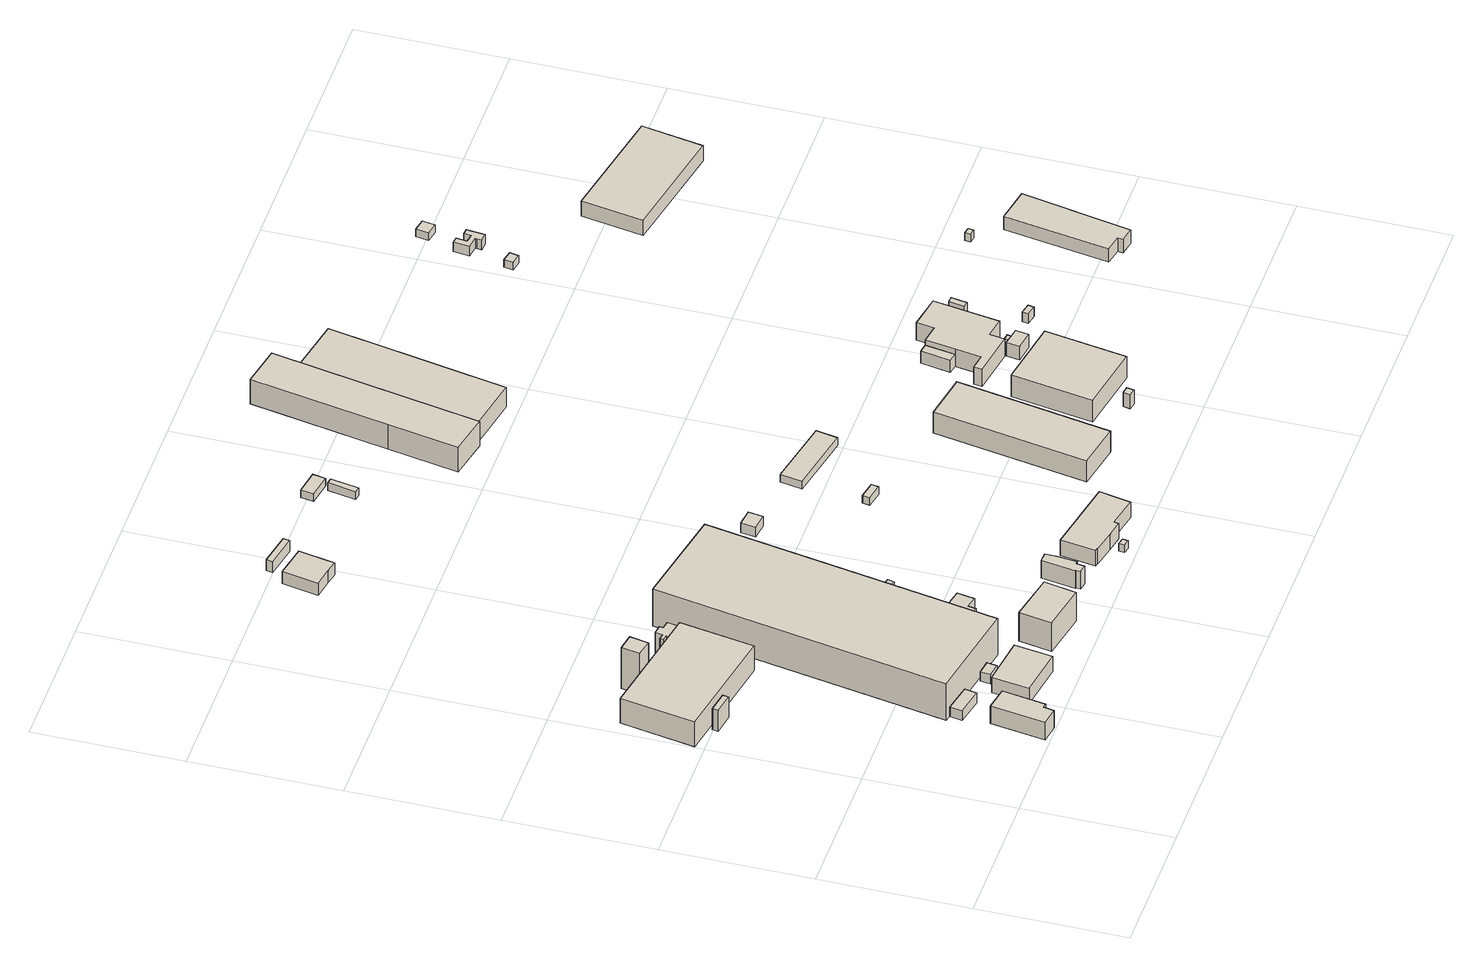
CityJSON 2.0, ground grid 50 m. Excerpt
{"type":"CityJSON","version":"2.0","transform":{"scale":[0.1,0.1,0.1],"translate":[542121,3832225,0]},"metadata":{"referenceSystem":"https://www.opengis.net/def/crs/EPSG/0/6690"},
"CityObjects":{
"building1":{"type":"Building","attributes":{"計測周辺長":52.78,"1/2500図郭":85,"区名":"大正区","町丁目名称":"船町１丁目","街区番号":3,"class":"3001","usage":"441","measuredHeight":6.9,"storeysAboveGround":1,"BuildingDetailAttribute.buildingRoofEdgeArea":142.62,"BuildingDetailAttribute.buildingStructureType":"610","BuildingDetailAttribute.buildingStructureOrgType":"2","BuildingDetailAttribute.detailedUsage":"1520","BuildingDetailAttribute.specifiedBuildingCoverageRate":0.6,"BuildingDetailAttribute.surveyYear":2017,"BuildingTsunamiRiskAttribute.description":"1","BuildingTsunamiRiskAttribute.rank":"2","BuildingTsunamiRiskAttribute.depth":1.41,"BuildingHighTideRiskAttribute.description":"1","BuildingHighTideRiskAttribute.rank":"3","BuildingHighTideRiskAttribute.depth":4.3,"BuildingIDAttribute.prefecture":"27","BuildingIDAttribute.city":"27108"},"geometry":[{"type":"Solid","lod":"1","boundaries":[[[[0,1,2,3,4,5]],[[4,6,7,5]],[[3,8,6,4]],[[2,9,8,3]],[[1,10,9,2]],[[0,11,10,1]],[[5,7,11,0]],[[6,8,9,10,11,7]]]]}]},
"building2":{"type":"Building","attributes":{"計測周辺長":18.54,"1/2500図郭":85,"区名":"大正区","町丁目名称":"船町１丁目","街区番号":3,"class":"3001","usage":"441","measuredHeight":8.3,"storeysAboveGround":1,"BuildingDetailAttribute.buildingRoofEdgeArea":14.72,"BuildingDetailAttribute.buildingStructureType":"610","BuildingDetailAttribute.buildingStructureOrgType":"2","BuildingDetailAttribute.detailedUsage":"1520","BuildingDetailAttribute.specifiedBuildingCoverageRate":0.6,"BuildingDetailAttribute.surveyYear":2017,"BuildingTsunamiRiskAttribute.description":"1","BuildingTsunamiRiskAttribute.rank":"2","BuildingTsunamiRiskAttribute.depth":1.38,"BuildingHighTideRiskAttribute.description":"1","BuildingHighTideRiskAttribute.rank":"3","BuildingHighTideRiskAttribute.depth":4.27,"BuildingIDAttribute.prefecture":"27","BuildingIDAttribute.city":"27108"},"geometry":[{"type":"Solid","lod":"1","boundaries":[[[[12,13,14,15]],[[14,16,17,15]],[[13,18,16,14]],[[12,19,18,13]],[[15,17,19,12]],[[16,18,19,17]]]]}]},
"building3":{"type":"Building","attributes":{"計測周辺長":27.79,"1/2500図郭":85,"区名":"大正区","町丁目名称":"船町１丁目","街区番号":3,"class":"3001","usage":"441","measuredHeight":3.9,"storeysAboveGround":1,"BuildingDetailAttribute.buildingRoofEdgeArea":40.61,"BuildingDetailAttribute.buildingStructureType":"610","BuildingDetailAttribute.buildingStructureOrgType":"2","BuildingDetailAttribute.detailedUsage":"1520","BuildingDetailAttribute.specifiedBuildingCoverageRate":0.6,"BuildingDetailAttribute.surveyYear":2017,"BuildingTsunamiRiskAttribute.description":"1","BuildingTsunamiRiskAttribute.rank":"2","BuildingTsunamiRiskAttribute.depth":1.6,"BuildingHighTideRiskAttribute.description":"1","BuildingHighTideRiskAttribute.rank":"3","BuildingHighTideRiskAttribute.depth":4.49,"BuildingIDAttribute.prefecture":"27","BuildingIDAttribute.city":"27108"},"geometry":[{"type":"Solid","lod":"1","boundaries":[[[[20,21,22,23]],[[22,24,25,23]],[[21,26,24,22]],[[20,27,26,21]],[[23,25,27,20]],[[24,26,27,25]]]]}]},
"building4":{"type":"Building","attributes":{"計測周辺長":132,"1/2500図郭":85,"区名":"大正区","町丁目名称":"船町１丁目","街区番号":3,"class":"3001","usage":"441","measuredHeight":9.8,"storeysAboveGround":1,"BuildingDetailAttribute.buildingRoofEdgeArea":1031.56,"BuildingDetailAttribute.buildingStructureType":"601","BuildingDetailAttribute.buildingStructureOrgType":"1","BuildingDetailAttribute.detailedUsage":"1520","BuildingDetailAttribute.specifiedBuildingCoverageRate":0.6,"BuildingDetailAttribute.surveyYear":2017,"BuildingTsunamiRiskAttribute.description":"1","BuildingTsunamiRiskAttribute.rank":"2","BuildingTsunamiRiskAttribute.depth":1.54,"BuildingHighTideRiskAttribute.description":"1","BuildingHighTideRiskAttribute.rank":"3","BuildingHighTideRiskAttribute.depth":4.42,"BuildingIDAttribute.prefecture":"27","BuildingIDAttribute.city":"27108"},"geometry":[{"type":"Solid","lod":"1","boundaries":[[[[28,29,30,31]],[[30,32,33,31]],[[29,34,32,30]],[[28,35,34,29]],[[31,33,35,28]],[[32,34,35,33]]]]}]},
"building5":{"type":"Building","attributes":{"class":"3001","measuredHeight":16.3,"BuildingDetailAttribute.specifiedBuildingCoverageRate":0.6,"BuildingDetailAttribute.surveyYear":2017,"BuildingTsunamiRiskAttribute.description":"1","BuildingTsunamiRiskAttribute.rank":"2","BuildingTsunamiRiskAttribute.depth":1.59,"BuildingHighTideRiskAttribute.description":"1","BuildingHighTideRiskAttribute.rank":"3","BuildingHighTideRiskAttribute.depth":4.46,"BuildingIDAttribute.prefecture":"27","BuildingIDAttribute.city":"27108"},"geometry":[{"type":"Solid","lod":"1","boundaries":[[[[36,37,38,39]],[[38,40,41,39]],[[37,42,40,38]],[[36,43,42,37]],[[39,41,43,36]],[[40,42,43,41]]]]}]},
"building6":{"type":"Building","attributes":{"計測周辺長":59.47,"1/2500図郭":85,"区名":"大正区","町丁目名称":"船町１丁目","街区番号":3,"class":"3001","usage":"441","measuredHeight":6,"storeysAboveGround":1,"BuildingDetailAttribute.buildingRoofEdgeArea":216.72,"BuildingDetailAttribute.buildingStructureType":"610","BuildingDetailAttribute.buildingStructureOrgType":"2","BuildingDetailAttribute.detailedUsage":"1520","BuildingDetailAttribute.specifiedBuildingCoverageRate":0.6,"BuildingDetailAttribute.surveyYear":2017,"BuildingTsunamiRiskAttribute.description":"1","BuildingTsunamiRiskAttribute.rank":"2","BuildingTsunamiRiskAttribute.depth":1.52,"BuildingHighTideRiskAttribute.description":"1","BuildingHighTideRiskAttribute.rank":"3","BuildingHighTideRiskAttribute.depth":4.42,"BuildingIDAttribute.prefecture":"27","BuildingIDAttribute.city":"27108"},"geometry":[{"type":"Solid","lod":"1","boundaries":[[[[44,45,46,47]],[[46,48,49,47]],[[45,50,48,46]],[[44,51,50,45]],[[47,49,51,44]],[[48,50,51,49]]]]}]},
"building7":{"type":"Building","attributes":{"計測周辺長":16.69,"1/2500図郭":85,"区名":"大正区","町丁目名称":"船町１丁目","街区番号":3,"class":"3001","usage":"441","measuredHeight":3.7,"storeysAboveGround":1,"BuildingDetailAttribute.buildingRoofEdgeArea":17,"BuildingDetailAttribute.buildingStructureType":"610","BuildingDetailAttribute.buildingStructureOrgType":"2","BuildingDetailAttribute.detailedUsage":"1520","BuildingDetailAttribute.specifiedBuildingCoverageRate":0.6,"BuildingDetailAttribute.surveyYear":2017,"BuildingTsunamiRiskAttribute.description":"1","BuildingTsunamiRiskAttribute.rank":"2","BuildingTsunamiRiskAttribute.depth":1.86,"BuildingHighTideRiskAttribute.description":"1","BuildingHighTideRiskAttribute.rank":"3","BuildingHighTideRiskAttribute.depth":4.76,"BuildingIDAttribute.prefecture":"27","BuildingIDAttribute.city":"27108"},"geometry":[{"type":"Solid","lod":"1","boundaries":[[[[52,53,54,55]],[[54,56,57,55]],[[53,58,56,54]],[[52,59,58,53]],[[55,57,59,52]],[[56,58,59,57]]]]}]},
"building8":{"type":"Building","attributes":{"計測周辺長":25.43,"1/2500図郭":85,"区名":"大正区","町丁目名称":"船町１丁目","街区番号":3,"class":"3001","usage":"441","measuredHeight":8.6,"storeysAboveGround":1,"BuildingDetailAttribute.buildingRoofEdgeArea":28.88,"BuildingDetailAttribute.buildingStructureType":"610","BuildingDetailAttribute.buildingStructureOrgType":"2","BuildingDetailAttribute.detailedUsage":"1520","BuildingDetailAttribute.specifiedBuildingCoverageRate":0.6,"BuildingDetailAttribute.surveyYear":2017,"BuildingTsunamiRiskAttribute.description":"1","BuildingTsunamiRiskAttribute.rank":"2","BuildingTsunamiRiskAttribute.depth":1.46,"BuildingHighTideRiskAttribute.description":"1","BuildingHighTideRiskAttribute.rank":"3","BuildingHighTideRiskAttribute.depth":4.34,"BuildingIDAttribute.prefecture":"27","BuildingIDAttribute.city":"27108"},"geometry":[{"type":"Solid","lod":"1","boundaries":[[[[60,61,62,63,64,65,66,67,68,69]],[[68,70,71,69]],[[67,72,70,68]],[[66,73,72,67]],[[65,74,73,66]],[[64,75,74,65]],[[63,76,75,64]],[[62,77,76,63]],[[61,78,77,62]],[[60,79,78,61]],[[69,71,79,60]],[[70,72,73,74,75,76,77,78,79,71]]]]}]},
"building9":{"type":"Building","attributes":{"計測周辺長":270.16,"1/2500図郭":85,"区名":"大正区","町丁目名称":"船町１丁目","街区番号":3,"class":"3001","usage":"441","measuredHeight":14.6,"storeysAboveGround":1,"BuildingDetailAttribute.buildingRoofEdgeArea":3495.22,"BuildingDetailAttribute.buildingStructureType":"610","BuildingDetailAttribute.buildingStructureOrgType":"2","BuildingDetailAttribute.detailedUsage":"1520","BuildingDetailAttribute.specifiedBuildingCoverageRate":0.6,"BuildingDetailAttribute.surveyYear":2017,"BuildingTsunamiRiskAttribute.description":"1","BuildingTsunamiRiskAttribute.rank":"2","BuildingTsunamiRiskAttribute.depth":1.42,"BuildingHighTideRiskAttribute.description":"1","BuildingHighTideRiskAttribute.rank":"3","BuildingHighTideRiskAttribute.depth":4.55,"BuildingIDAttribute.prefecture":"27","BuildingIDAttribute.city":"27108"},"geometry":[{"type":"Solid","lod":"1","boundaries":[[[[80,81,82,83]],[[82,84,85,83]],[[81,86,84,82]],[[80,87,86,81]],[[83,85,87,80]],[[84,86,87,85]]]]}]},
"building10":{"type":"Building","attributes":{"計測周辺長":55.43,"1/2500図郭":85,"区名":"大正区","町丁目名称":"船町１丁目","街区番号":3,"class":"3001","usage":"441","measuredHeight":11.4,"storeysAboveGround":2,"BuildingDetailAttribute.buildingRoofEdgeArea":184.53,"BuildingDetailAttribute.buildingStructureType":"610","BuildingDetailAttribute.buildingStructureOrgType":"2","BuildingDetailAttribute.detailedUsage":"1520","BuildingDetailAttribute.specifiedBuildingCoverageRate":0.6,"BuildingDetailAttribute.surveyYear":2017,"BuildingTsunamiRiskAttribute.description":"1","BuildingTsunamiRiskAttribute.rank":"2","BuildingTsunamiRiskAttribute.depth":1.5,"BuildingHighTideRiskAttribute.description":"1","BuildingHighTideRiskAttribute.rank":"3","BuildingHighTideRiskAttribute.depth":4.39,"BuildingIDAttribute.prefecture":"27","BuildingIDAttribute.city":"27108"},"geometry":[{"type":"Solid","lod":"1","boundaries":[[[[88,89,90,91]],[[90,92,93,91]],[[89,94,92,90]],[[88,95,94,89]],[[91,93,95,88]],[[92,94,95,93]]]]}]},
"building11":{"type":"Building","attributes":{"class":"3001","measuredHeight":4.8,"BuildingDetailAttribute.specifiedBuildingCoverageRate":0.6,"BuildingDetailAttribute.surveyYear":2017,"BuildingTsunamiRiskAttribute.description":"1","BuildingTsunamiRiskAttribute.rank":"2","BuildingTsunamiRiskAttribute.depth":1.94,"BuildingHighTideRiskAttribute.description":"1","BuildingHighTideRiskAttribute.rank":"3","BuildingHighTideRiskAttribute.depth":4.83,"BuildingIDAttribute.prefecture":"27","BuildingIDAttribute.city":"27108"},"geometry":[{"type":"Solid","lod":"1","boundaries":[[[[96,97,98,99,100,101,102,103,104,105]],[[104,106,107,105]],[[103,108,106,104]],[[102,109,108,103]],[[101,110,109,102]],[[100,111,110,101]],[[99,112,111,100]],[[98,113,112,99]],[[97,114,113,98]],[[96,115,114,97]],[[105,107,115,96]],[[106,108,109,110,111,112,113,114,115,107]]]]}]},
"building12":{"type":"Building","attributes":{"計測周辺長":10.72,"1/2500図郭":85,"区名":"大正区","町丁目名称":"船町１丁目","街区番号":3,"class":"3001","usage":"441","storeysAboveGround":1,"BuildingDetailAttribute.buildingRoofEdgeArea":7.03,"BuildingDetailAttribute.buildingStructureType":"610","BuildingDetailAttribute.buildingStructureOrgType":"2","BuildingDetailAttribute.detailedUsage":"1520","BuildingDetailAttribute.specifiedBuildingCoverageRate":0.6,"BuildingDetailAttribute.surveyYear":2017,"BuildingTsunamiRiskAttribute.description":"1","BuildingTsunamiRiskAttribute.rank":"2","BuildingTsunamiRiskAttribute.depth":1.89,"BuildingHighTideRiskAttribute.description":"1","BuildingHighTideRiskAttribute.rank":"3","BuildingHighTideRiskAttribute.depth":4.78,"BuildingIDAttribute.prefecture":"27","BuildingIDAttribute.city":"27108"},"geometry":[{"type":"Solid","lod":"1","boundaries":[[[[116,117,118,119]],[[118,120,121,119]],[[117,122,120,118]],[[116,123,122,117]],[[119,121,123,116]],[[120,122,123,121]]]]}]},
"building13":{"type":"Building","attributes":{"計測周辺長":33.82,"1/2500図郭":85,"区名":"大正区","町丁目名称":"船町１丁目","街区番号":3,"class":"3001","usage":"441","measuredHeight":7,"storeysAboveGround":1,"BuildingDetailAttribute.buildingRoofEdgeArea":49.78,"BuildingDetailAttribute.buildingStructureType":"610","BuildingDetailAttribute.buildingStructureOrgType":"2","BuildingDetailAttribute.detailedUsage":"1520","BuildingDetailAttribute.specifiedBuildingCoverageRate":0.6,"BuildingDetailAttribute.surveyYear":2017,"BuildingTsunamiRiskAttribute.description":"1","BuildingTsunamiRiskAttribute.rank":"2","BuildingTsunamiRiskAttribute.depth":1.22,"BuildingHighTideRiskAttribute.description":"1","BuildingHighTideRiskAttribute.rank":"3","BuildingHighTideRiskAttribute.depth":4.1,"BuildingIDAttribute.prefecture":"27","BuildingIDAttribute.city":"27108"},"geometry":[{"type":"Solid","lod":"1","boundaries":[[[[124,125,126,127,128,129,130,131,132,133]],[[132,134,135,133]],[[131,136,134,132]],[[130,137,136,131]],[[129,138,137,130]],[[128,139,138,129]],[[127,140,139,128]],[[126,141,140,127]],[[125,142,141,126]],[[124,143,142,125]],[[133,135,143,124]],[[134,136,137,138,139,140,141,142,143,135]]]]}]},
"building14":{"type":"Building","attributes":{"計測周辺長":47.64,"1/2500図郭":76,"区名":"大正区","町丁目名称":"鶴町１丁目","街区番号":1,"class":"3001","usage":"441","measuredHeight":4.8,"storeysAboveGround":1,"BuildingDetailAttribute.buildingRoofEdgeArea":142.05,"BuildingDetailAttribute.buildingStructureType":"610","BuildingDetailAttribute.buildingStructureOrgType":"2","BuildingDetailAttribute.detailedUsage":"1520","BuildingDetailAttribute.specifiedBuildingCoverageRate":0.6,"BuildingDetailAttribute.surveyYear":2017,"BuildingTsunamiRiskAttribute.description":"1","BuildingTsunamiRiskAttribute.rank":"2","BuildingTsunamiRiskAttribute.depth":2.78,"BuildingHighTideRiskAttribute.description":"1","BuildingHighTideRiskAttribute.rank":"3","BuildingHighTideRiskAttribute.depth":4.88,"BuildingIDAttribute.prefecture":"27","BuildingIDAttribute.city":"27108"},"geometry":[{"type":"Solid","lod":"1","boundaries":[[[[144,145,146,147,148,149]],[[148,150,151,149]],[[147,152,150,148]],[[146,153,152,147]],[[145,154,153,146]],[[144,155,154,145]],[[149,151,155,144]],[[150,152,153,154,155,151]]]]}]},
"building15":{"type":"Building","attributes":{"計測周辺長":15.7,"1/2500図郭":85,"区名":"大正区","町丁目名称":"船町１丁目","街区番号":3,"class":"3001","usage":"441","measuredHeight":3.3,"storeysAboveGround":1,"BuildingDetailAttribute.buildingRoofEdgeArea":14.12,"BuildingDetailAttribute.buildingStructureType":"610","BuildingDetailAttribute.buildingStructureOrgType":"2","BuildingDetailAttribute.detailedUsage":"1520","BuildingDetailAttribute.specifiedBuildingCoverageRate":0.6,"BuildingDetailAttribute.surveyYear":2017,"BuildingTsunamiRiskAttribute.description":"1","BuildingTsunamiRiskAttribute.rank":"2","BuildingTsunamiRiskAttribute.depth":1.56,"BuildingHighTideRiskAttribute.description":"1","BuildingHighTideRiskAttribute.rank":"3","BuildingHighTideRiskAttribute.depth":4.43,"BuildingIDAttribute.prefecture":"27","BuildingIDAttribute.city":"27108"},"geometry":[{"type":"Solid","lod":"1","boundaries":[[[[156,157,158,159]],[[158,160,161,159]],[[157,162,160,158]],[[156,163,162,157]],[[159,161,163,156]],[[160,162,163,161]]]]}]},
"building16":{"type":"Building","attributes":{"class":"3001","measuredHeight":4.3,"BuildingDetailAttribute.specifiedBuildingCoverageRate":0.6,"BuildingDetailAttribute.surveyYear":2017,"BuildingTsunamiRiskAttribute.description":"1","BuildingTsunamiRiskAttribute.rank":"2","BuildingTsunamiRiskAttribute.depth":2.88,"BuildingHighTideRiskAttribute.description":"1","BuildingHighTideRiskAttribute.rank":"3","BuildingHighTideRiskAttribute.depth":4.98,"BuildingIDAttribute.prefecture":"27","BuildingIDAttribute.city":"27108"},"geometry":[{"type":"Solid","lod":"1","boundaries":[[[[164,165,166,167]],[[166,168,169,167]],[[165,170,168,166]],[[164,171,170,165]],[[167,169,171,164]],[[168,170,171,169]]]]}]},
"building17":{"type":"Building","attributes":{"class":"3001","BuildingDetailAttribute.specifiedBuildingCoverageRate":0.6,"BuildingDetailAttribute.surveyYear":2017,"BuildingTsunamiRiskAttribute.description":"1","BuildingTsunamiRiskAttribute.rank":"2","BuildingTsunamiRiskAttribute.depth":1.01,"BuildingHighTideRiskAttribute.description":"1","BuildingHighTideRiskAttribute.rank":"3","BuildingHighTideRiskAttribute.depth":3.88,"BuildingIDAttribute.prefecture":"27","BuildingIDAttribute.city":"27108"},"geometry":[{"type":"Solid","lod":"1","boundaries":[[[[172,173,174,175]],[[174,176,177,175]],[[173,178,176,174]],[[172,179,178,173]],[[175,177,179,172]],[[176,178,179,177]]]]}]},
"building18":{"type":"Building","attributes":{"計測周辺長":19.53,"1/2500図郭":85,"区名":"大正区","町丁目名称":"船町１丁目","街区番号":3,"class":"3001","usage":"441","measuredHeight":3.1,"storeysAboveGround":1,"BuildingDetailAttribute.buildingRoofEdgeArea":23.75,"BuildingDetailAttribute.buildingStructureType":"610","BuildingDetailAttribute.buildingStructureOrgType":"2","BuildingDetailAttribute.detailedUsage":"1520","BuildingDetailAttribute.specifiedBuildingCoverageRate":0.6,"BuildingDetailAttribute.surveyYear":2017,"BuildingTsunamiRiskAttribute.description":"1","BuildingTsunamiRiskAttribute.rank":"2","BuildingTsunamiRiskAttribute.depth":1.51,"BuildingHighTideRiskAttribute.description":"1","BuildingHighTideRiskAttribute.rank":"3","BuildingHighTideRiskAttribute.depth":4.4,"BuildingIDAttribute.prefecture":"27","BuildingIDAttribute.city":"27108"},"geometry":[{"type":"Solid","lod":"1","boundaries":[[[[180,181,182,183]],[[182,184,185,183]],[[181,186,184,182]],[[180,187,186,181]],[[183,185,187,180]],[[184,186,187,185]]]]}]},
"building19":{"type":"Building","attributes":{"計測周辺長":76.12,"1/2500図郭":85,"区名":"大正区","町丁目名称":"船町１丁目","街区番号":3,"class":"3001","usage":"441","measuredHeight":6.1,"storeysAboveGround":2,"BuildingDetailAttribute.buildingRoofEdgeArea":298.84,"BuildingDetailAttribute.buildingStructureType":"610","BuildingDetailAttribute.buildingStructureOrgType":"2","BuildingDetailAttribute.detailedUsage":"1520","BuildingDetailAttribute.specifiedBuildingCoverageRate":0.6,"BuildingDetailAttribute.surveyYear":2017,"BuildingTsunamiRiskAttribute.description":"1","BuildingTsunamiRiskAttribute.rank":"2","BuildingTsunamiRiskAttribute.depth":1.34,"BuildingHighTideRiskAttribute.description":"1","BuildingHighTideRiskAttribute.rank":"3","BuildingHighTideRiskAttribute.depth":4.21,"BuildingIDAttribute.prefecture":"27","BuildingIDAttribute.city":"27108"},"geometry":[{"type":"Solid","lod":"1","boundaries":[[[[188,189,190,191,192,193,194,195,196]],[[195,197,198,196]],[[194,199,197,195]],[[193,200,199,194]],[[192,201,200,193]],[[191,202,201,192]],[[190,203,202,191]],[[189,204,203,190]],[[188,205,204,189]],[[196,198,205,188]],[[197,199,200,201,202,203,204,205,198]]]]}]},
"building20":{"type":"Building","attributes":{"計測周辺長":21.71,"1/2500図郭":85,"区名":"大正区","町丁目名称":"船町１丁目","街区番号":3,"class":"3001","usage":"441","measuredHeight":3.8,"storeysAboveGround":1,"BuildingDetailAttribute.buildingRoofEdgeArea":29.31,"BuildingDetailAttribute.buildingStructureType":"610","BuildingDetailAttribute.buildingStructureOrgType":"2","BuildingDetailAttribute.detailedUsage":"1520","BuildingDetailAttribute.specifiedBuildingCoverageRate":0.6,"BuildingDetailAttribute.surveyYear":2017,"BuildingTsunamiRiskAttribute.description":"1","BuildingTsunamiRiskAttribute.rank":"2","BuildingTsunamiRiskAttribute.depth":1.54,"BuildingHighTideRiskAttribute.description":"1","BuildingHighTideRiskAttribute.rank":"3","BuildingHighTideRiskAttribute.depth":4.45,"BuildingIDAttribute.prefecture":"27","BuildingIDAttribute.city":"27108"},"geometry":[{"type":"Solid","lod":"1","boundaries":[[[[206,207,208,209]],[[208,210,211,209]],[[207,212,210,208]],[[206,213,212,207]],[[209,211,213,206]],[[210,212,213,211]]]]}]},
"building21":{"type":"Building","attributes":{"class":"3001","BuildingDetailAttribute.specifiedBuildingCoverageRate":0.6,"BuildingDetailAttribute.surveyYear":2017,"BuildingTsunamiRiskAttribute.description":"1","BuildingTsunamiRiskAttribute.rank":"2","BuildingTsunamiRiskAttribute.depth":1.42,"BuildingHighTideRiskAttribute.description":"1","BuildingHighTideRiskAttribute.rank":"3","BuildingHighTideRiskAttribute.depth":4.29,"BuildingIDAttribute.prefecture":"27","BuildingIDAttribute.city":"27108"},"geometry":[{"type":"Solid","lod":"1","boundaries":[[[[214,215,216,217]],[[216,218,219,217]],[[215,220,218,216]],[[214,221,220,215]],[[217,219,221,214]],[[218,220,221,219]]]]}]},
"building22":{"type":"Building","attributes":{"class":"3001","measuredHeight":3.1,"BuildingDetailAttribute.specifiedBuildingCoverageRate":0.6,"BuildingDetailAttribute.surveyYear":2017,"BuildingTsunamiRiskAttribute.description":"1","BuildingTsunamiRiskAttribute.rank":"2","BuildingTsunamiRiskAttribute.depth":2.15,"BuildingHighTideRiskAttribute.description":"1","BuildingHighTideRiskAttribute.rank":"3","BuildingHighTideRiskAttribute.depth":4.25,"BuildingIDAttribute.prefecture":"27","BuildingIDAttribute.city":"27108"},"geometry":[{"type":"Solid","lod":"1","boundaries":[[[[222,223,224,225]],[[224,226,227,225]],[[223,228,226,224]],[[222,229,228,223]],[[225,227,229,222]],[[226,228,229,227]]]]}]},
"building23":{"type":"Building","attributes":{"class":"3003","BuildingDetailAttribute.specifiedBuildingCoverageRate":0.6,"BuildingDetailAttribute.surveyYear":2017,"BuildingTsunamiRiskAttribute.description":"1","BuildingTsunamiRiskAttribute.rank":"2","BuildingTsunamiRiskAttribute.depth":2.29,"BuildingHighTideRiskAttribute.description":"1","BuildingHighTideRiskAttribute.rank":"3","BuildingHighTideRiskAttribute.depth":4.39,"BuildingIDAttribute.prefecture":"27","BuildingIDAttribute.city":"27108"},"geometry":[{"type":"Solid","lod":"1","boundaries":[[[[230,231,232,233]],[[232,234,235,233]],[[231,236,234,232]],[[230,237,236,231]],[[233,235,237,230]],[[234,236,237,235]]]]}]},
"building24":{"type":"Building","attributes":{"class":"3003","BuildingDetailAttribute.specifiedBuildingCoverageRate":0.6,"BuildingDetailAttribute.surveyYear":2017,"BuildingTsunamiRiskAttribute.description":"1","BuildingTsunamiRiskAttribute.rank":"2","BuildingTsunamiRiskAttribute.depth":1.51,"BuildingHighTideRiskAttribute.description":"1","BuildingHighTideRiskAttribute.rank":"3","BuildingHighTideRiskAttribute.depth":4.37,"BuildingIDAttribute.prefecture":"27","BuildingIDAttribute.city":"27108"},"geometry":[{"type":"Solid","lod":"1","boundaries":[[[[238,239,240,241]],[[240,242,243,241]],[[239,244,242,240]],[[238,245,244,239]],[[241,243,245,238]],[[242,244,245,243]]]]}]},
"building25":{"type":"Building","attributes":{"計測周辺長":137.19,"1/2500図郭":85,"区名":"大正区","町丁目名称":"船町１丁目","街区番号":3,"class":"3001","usage":"441","measuredHeight":8.2,"storeysAboveGround":2,"BuildingDetailAttribute.buildingRoofEdgeArea":847.19,"BuildingDetailAttribute.buildingStructureType":"610","BuildingDetailAttribute.buildingStructureOrgType":"2","BuildingDetailAttribute.detailedUsage":"1520","BuildingDetailAttribute.specifiedBuildingCoverageRate":0.6,"BuildingDetailAttribute.surveyYear":2017,"BuildingTsunamiRiskAttribute.description":"1","BuildingTsunamiRiskAttribute.rank":"2","BuildingTsunamiRiskAttribute.depth":1.86,"BuildingHighTideRiskAttribute.description":"1","BuildingHighTideRiskAttribute.rank":"3","BuildingHighTideRiskAttribute.depth":4.79,"BuildingIDAttribute.prefecture":"27","BuildingIDAttribute.city":"27108"},"geometry":[{"type":"Solid","lod":"1","boundaries":[[[[246,247,248,249]],[[248,250,251,249]],[[247,252,250,248]],[[246,253,252,247]],[[249,251,253,246]],[[250,252,253,251]]]]}]},
"building26":{"type":"Building","attributes":{"計測周辺長":351.35,"1/2500図郭":76,"区名":"大正区","町丁目名称":"鶴町１丁目","街区番号":1,"class":"3001","usage":"441","measuredHeight":9.7,"storeysAboveGround":2,"BuildingDetailAttribute.buildingRoofEdgeArea":3124.27,"BuildingDetailAttribute.buildingStructureType":"610","BuildingDetailAttribute.buildingStructureOrgType":"2","BuildingDetailAttribute.detailedUsage":"1520","BuildingDetailAttribute.specifiedBuildingCoverageRate":0.6,"BuildingDetailAttribute.surveyYear":2017,"BuildingTsunamiRiskAttribute.description":"1","BuildingTsunamiRiskAttribute.rank":"2","BuildingTsunamiRiskAttribute.depth":2.55,"BuildingHighTideRiskAttribute.description":"1","BuildingHighTideRiskAttribute.rank":"3","BuildingHighTideRiskAttribute.depth":4.63,"BuildingIDAttribute.prefecture":"27","BuildingIDAttribute.city":"27108"},"geometry":[{"type":"Solid","lod":"1","boundaries":[[[[254,255,256,257,258,259]],[[258,260,261,259]],[[257,262,260,258]],[[256,263,262,257]],[[255,264,263,256]],[[254,265,264,255]],[[259,261,265,254]],[[260,262,263,264,265,261]]]]}]},
"building27":{"type":"Building","attributes":{"計測周辺長":10.2,"1/2500図郭":85,"区名":"大正区","町丁目名称":"船町１丁目","街区番号":3,"class":"3001","usage":"441","measuredHeight":5.5,"storeysAboveGround":1,"BuildingDetailAttribute.buildingRoofEdgeArea":6.5,"BuildingDetailAttribute.buildingStructureType":"610","BuildingDetailAttribute.buildingStructureOrgType":"2","BuildingDetailAttribute.detailedUsage":"1520","BuildingDetailAttribute.specifiedBuildingCoverageRate":0.6,"BuildingDetailAttribute.surveyYear":2017,"BuildingTsunamiRiskAttribute.description":"1","BuildingTsunamiRiskAttribute.rank":"2","BuildingTsunamiRiskAttribute.depth":1.96,"BuildingHighTideRiskAttribute.description":"1","BuildingHighTideRiskAttribute.rank":"3","BuildingHighTideRiskAttribute.depth":4.84,"BuildingIDAttribute.prefecture":"27","BuildingIDAttribute.city":"27108"},"geometry":[{"type":"Solid","lod":"1","boundaries":[[[[266,267,268,269]],[[268,270,271,269]],[[267,272,270,268]],[[266,273,272,267]],[[269,271,273,266]],[[270,272,273,271]]]]}]},
"building28":{"type":"Building","attributes":{"class":"3001","measuredHeight":7.7,"BuildingDetailAttribute.specifiedBuildingCoverageRate":0.6,"BuildingDetailAttribute.surveyYear":2017,"BuildingTsunamiRiskAttribute.description":"1","BuildingTsunamiRiskAttribute.rank":"2","BuildingTsunamiRiskAttribute.depth":2.54,"BuildingHighTideRiskAttribute.description":"1","BuildingHighTideRiskAttribute.rank":"3","BuildingHighTideRiskAttribute.depth":4.88,"BuildingIDAttribute.prefecture":"27","BuildingIDAttribute.city":"27108"},"geometry":[{"type":"Solid","lod":"1","boundaries":[[[[274,275,276,277,278,279]],[[278,280,281,279]],[[277,282,280,278]],[[276,283,282,277]],[[275,284,283,276]],[[274,285,284,275]],[[279,281,285,274]],[[280,282,283,284,285,281]]]]}]},
"building29":{"type":"Building","attributes":{"計測周辺長":102.57,"1/2500図郭":85,"区名":"大正区","町丁目名称":"船町１丁目","街区番号":3,"class":"3001","usage":"441","measuredHeight":8.5,"storeysAboveGround":1,"BuildingDetailAttribute.buildingRoofEdgeArea":652.67,"BuildingDetailAttribute.buildingStructureType":"610","BuildingDetailAttribute.buildingStructureOrgType":"2","BuildingDetailAttribute.detailedUsage":"1520","BuildingDetailAttribute.specifiedBuildingCoverageRate":0.6,"BuildingDetailAttribute.surveyYear":2017,"BuildingTsunamiRiskAttribute.description":"1","BuildingTsunamiRiskAttribute.rank":"2","BuildingTsunamiRiskAttribute.depth":2.11,"BuildingHighTideRiskAttribute.description":"1","BuildingHighTideRiskAttribute.rank":"3","BuildingHighTideRiskAttribute.depth":4.99,"BuildingIDAttribute.prefecture":"27","BuildingIDAttribute.city":"27108"},"geometry":[{"type":"Solid","lod":"1","boundaries":[[[[286,287,288,289]],[[288,290,291,289]],[[287,292,290,288]],[[286,293,292,287]],[[289,291,293,286]],[[290,292,293,291]]]]}]},
"building30":{"type":"Building","attributes":{"class":"3001","measuredHeight":4.8,"BuildingDetailAttribute.specifiedBuildingCoverageRate":0.6,"BuildingDetailAttribute.surveyYear":2017,"BuildingTsunamiRiskAttribute.description":"1","BuildingTsunamiRiskAttribute.rank":"2","BuildingTsunamiRiskAttribute.depth":1.53,"BuildingHighTideRiskAttribute.description":"1","BuildingHighTideRiskAttribute.rank":"3","BuildingHighTideRiskAttribute.depth":4.39,"BuildingIDAttribute.prefecture":"27","BuildingIDAttribute.city":"27108"},"geometry":[{"type":"Solid","lod":"1","boundaries":[[[[294,295,296,297]],[[296,298,299,297]],[[295,300,298,296]],[[294,301,300,295]],[[297,299,301,294]],[[298,300,301,299]]]]}]},
"building31":{"type":"Building","attributes":{"計測周辺長":101.54,"1/2500図郭":85,"区名":"大正区","町丁目名称":"船町１丁目","街区番号":3,"class":"3001","usage":"441","measuredHeight":7,"storeysAboveGround":1,"BuildingDetailAttribute.buildingRoofEdgeArea":436.67,"BuildingDetailAttribute.buildingStructureType":"610","BuildingDetailAttribute.buildingStructureOrgType":"2","BuildingDetailAttribute.detailedUsage":"1520","BuildingDetailAttribute.specifiedBuildingCoverageRate":0.6,"BuildingDetailAttribute.surveyYear":2017,"BuildingTsunamiRiskAttribute.description":"1","BuildingTsunamiRiskAttribute.rank":"2","BuildingTsunamiRiskAttribute.depth":1.59,"BuildingHighTideRiskAttribute.description":"1","BuildingHighTideRiskAttribute.rank":"3","BuildingHighTideRiskAttribute.depth":4.43,"BuildingIDAttribute.prefecture":"27","BuildingIDAttribute.city":"27108"},"geometry":[{"type":"Solid","lod":"1","boundaries":[[[[302,303,304,305,306,307,308,309,310,294,297]],[[294,311,312,297]],[[310,313,311,294]],[[309,314,313,310]],[[308,315,314,309]],[[307,316,315,308]],[[306,317,316,307]],[[305,318,317,306]],[[304,319,318,305]],[[303,320,319,304]],[[302,321,320,303]],[[297,312,321,302]],[[311,313,314,315,316,317,318,319,320,321,312]]]]}]},
"building32":{"type":"Building","attributes":{"class":"3001","measuredHeight":5.3,"BuildingDetailAttribute.specifiedBuildingCoverageRate":0.6,"BuildingDetailAttribute.surveyYear":2017,"BuildingTsunamiRiskAttribute.description":"1","BuildingTsunamiRiskAttribute.rank":"2","BuildingTsunamiRiskAttribute.depth":1.62,"BuildingHighTideRiskAttribute.description":"1","BuildingHighTideRiskAttribute.rank":"3","BuildingHighTideRiskAttribute.depth":4.49,"BuildingIDAttribute.prefecture":"27","BuildingIDAttribute.city":"27108"},"geometry":[{"type":"Solid","lod":"1","boundaries":[[[[322,323,324,325]],[[324,326,327,325]],[[323,328,326,324]],[[322,329,328,323]],[[325,327,329,322]],[[326,328,329,327]]]]}]},
"building33":{"type":"Building","attributes":{"class":"3001","BuildingDetailAttribute.specifiedBuildingCoverageRate":0.6,"BuildingDetailAttribute.surveyYear":2017,"BuildingTsunamiRiskAttribute.description":"1","BuildingTsunamiRiskAttribute.rank":"2","BuildingTsunamiRiskAttribute.depth":1.51,"BuildingHighTideRiskAttribute.description":"1","BuildingHighTideRiskAttribute.rank":"3","BuildingHighTideRiskAttribute.depth":4.37,"BuildingIDAttribute.prefecture":"27","BuildingIDAttribute.city":"27108"},"geometry":[{"type":"Solid","lod":"1","boundaries":[[[[330,331,332,333]],[[332,334,335,333]],[[331,336,334,332]],[[330,337,336,331]],[[333,335,337,330]],[[334,336,337,335]]]]}]},
"building34":{"type":"Building","attributes":{"class":"3001","measuredHeight":3.8,"BuildingDetailAttribute.specifiedBuildingCoverageRate":0.6,"BuildingDetailAttribute.surveyYear":2017,"BuildingTsunamiRiskAttribute.description":"1","BuildingTsunamiRiskAttribute.rank":"2","BuildingTsunamiRiskAttribute.depth":1.77,"BuildingHighTideRiskAttribute.description":"1","BuildingHighTideRiskAttribute.rank":"3","BuildingHighTideRiskAttribute.depth":4.63,"BuildingIDAttribute.prefecture":"27","BuildingIDAttribute.city":"27108"},"geometry":[{"type":"Solid","lod":"1","boundaries":[[[[338,339,340,341]],[[340,342,343,341]],[[339,344,342,340]],[[338,345,344,339]],[[341,343,345,338]],[[342,344,345,343]]]]}]},
"building35":{"type":"Building","attributes":{"計測周辺長":15.01,"1/2500図郭":85,"区名":"大正区","町丁目名称":"船町１丁目","街区番号":3,"class":"3001","usage":"441","measuredHeight":3.6,"storeysAboveGround":1,"BuildingDetailAttribute.buildingRoofEdgeArea":11.12,"BuildingDetailAttribute.buildingStructureType":"610","BuildingDetailAttribute.buildingStructureOrgType":"2","BuildingDetailAttribute.detailedUsage":"1520","BuildingDetailAttribute.specifiedBuildingCoverageRate":0.6,"BuildingDetailAttribute.surveyYear":2017,"BuildingTsunamiRiskAttribute.description":"1","BuildingTsunamiRiskAttribute.rank":"2","BuildingTsunamiRiskAttribute.depth":1.89,"BuildingHighTideRiskAttribute.description":"1","BuildingHighTideRiskAttribute.rank":"3","BuildingHighTideRiskAttribute.depth":4.73,"BuildingIDAttribute.prefecture":"27","BuildingIDAttribute.city":"27108"},"geometry":[{"type":"Solid","lod":"1","boundaries":[[[[346,347,348,349]],[[348,350,351,349]],[[347,352,350,348]],[[346,353,352,347]],[[349,351,353,346]],[[350,352,353,351]]]]}]},
"building36":{"type":"Building","attributes":{"class":"3001","BuildingDetailAttribute.specifiedBuildingCoverageRate":0.6,"BuildingDetailAttribute.surveyYear":2017,"BuildingTsunamiRiskAttribute.description":"1","BuildingTsunamiRiskAttribute.rank":"2","BuildingTsunamiRiskAttribute.depth":2.74,"BuildingHighTideRiskAttribute.description":"1","BuildingHighTideRiskAttribute.rank":"3","BuildingHighTideRiskAttribute.depth":4.81,"BuildingIDAttribute.prefecture":"27","BuildingIDAttribute.city":"27108"},"geometry":[{"type":"Solid","lod":"1","boundaries":[[[[354,355,356,357]],[[356,358,359,357]],[[355,360,358,356]],[[354,361,360,355]],[[357,359,361,354]],[[358,360,361,359]]]]}]},
"building37":{"type":"Building","attributes":{"class":"3001","measuredHeight":3.8,"BuildingDetailAttribute.specifiedBuildingCoverageRate":0.6,"BuildingDetailAttribute.surveyYear":2017,"BuildingTsunamiRiskAttribute.description":"1","BuildingTsunamiRiskAttribute.rank":"2","BuildingTsunamiRiskAttribute.depth":2.97,"BuildingHighTideRiskAttribute.description":"1","BuildingHighTideRiskAttribute.rank":"4","BuildingHighTideRiskAttribute.depth":5.04,"BuildingIDAttribute.prefecture":"27","BuildingIDAttribute.city":"27108"},"geometry":[{"type":"Solid","lod":"1","boundaries":[[[[362,363,364,365,366,367,368,369,370,371,372,373]],[[372,374,375,373]],[[371,376,374,372]],[[370,377,376,371]],[[369,378,377,370]],[[368,379,378,369]],[[367,380,379,368]],[[366,381,380,367]],[[365,382,381,366]],[[364,383,382,365]],[[363,384,383,364]],[[362,385,384,363]],[[373,375,385,362]],[[374,376,377,378,379,380,381,382,383,384,385,375]]]]}]},
"building38":{"type":"Building","attributes":{"class":"3001","BuildingDetailAttribute.specifiedBuildingCoverageRate":0.6,"BuildingDetailAttribute.surveyYear":2017,"BuildingTsunamiRiskAttribute.description":"1","BuildingTsunamiRiskAttribute.rank":"2","BuildingTsunamiRiskAttribute.depth":1.71,"BuildingHighTideRiskAttribute.description":"1","BuildingHighTideRiskAttribute.rank":"3","BuildingHighTideRiskAttribute.depth":4.57,"BuildingIDAttribute.prefecture":"27","BuildingIDAttribute.city":"27108"},"geometry":[{"type":"Solid","lod":"1","boundaries":[[[[386,387,388,389]],[[388,390,391,389]],[[387,392,390,388]],[[386,393,392,387]],[[389,391,393,386]],[[390,392,393,391]]]]}]},
"building39":{"type":"Building","attributes":{"計測周辺長":98.07,"1/2500図郭":85,"区名":"大正区","町丁目名称":"船町１丁目","街区番号":3,"class":"3001","usage":"441","measuredHeight":5.3,"storeysAboveGround":2,"BuildingDetailAttribute.buildingRoofEdgeArea":425.03,"BuildingDetailAttribute.buildingStructureType":"610","BuildingDetailAttribute.buildingStructureOrgType":"2","BuildingDetailAttribute.detailedUsage":"1520","BuildingDetailAttribute.specifiedBuildingCoverageRate":0.6,"BuildingDetailAttribute.surveyYear":2017,"BuildingTsunamiRiskAttribute.description":"1","BuildingTsunamiRiskAttribute.rank":"2","BuildingTsunamiRiskAttribute.depth":1.78,"BuildingHighTideRiskAttribute.description":"1","BuildingHighTideRiskAttribute.rank":"3","BuildingHighTideRiskAttribute.depth":4.65,"BuildingIDAttribute.prefecture":"27","BuildingIDAttribute.city":"27108"},"geometry":[{"type":"Solid","lod":"1","boundaries":[[[[394,395,396,397,398,399]],[[398,400,401,399]],[[397,402,400,398]],[[396,403,402,397]],[[395,404,403,396]],[[394,405,404,395]],[[399,401,405,394]],[[400,402,403,404,405,401]]]]}]},
"building40":{"type":"Building","attributes":{"class":"3001","BuildingDetailAttribute.specifiedBuildingCoverageRate":0.6,"BuildingDetailAttribute.surveyYear":2017,"BuildingTsunamiRiskAttribute.description":"1","BuildingTsunamiRiskAttribute.rank":"2","BuildingTsunamiRiskAttribute.depth":2.68,"BuildingHighTideRiskAttribute.description":"1","BuildingHighTideRiskAttribute.rank":"3","BuildingHighTideRiskAttribute.depth":4.74,"BuildingIDAttribute.prefecture":"27","BuildingIDAttribute.city":"27108"},"geometry":[{"type":"Solid","lod":"1","boundaries":[[[[406,407,408,409]],[[408,410,411,409]],[[407,412,410,408]],[[406,413,412,407]],[[409,411,413,406]],[[410,412,413,411]]]]}]},
"building41":{"type":"Building","attributes":{"計測周辺長":122.57,"1/2500図郭":85,"区名":"大正区","町丁目名称":"鶴町１丁目","街区番号":1,"class":"3001","usage":"441","measuredHeight":6,"storeysAboveGround":1,"BuildingDetailAttribute.buildingRoofEdgeArea":846.19,"BuildingDetailAttribute.buildingStructureType":"610","BuildingDetailAttribute.buildingStructureOrgType":"2","BuildingDetailAttribute.detailedUsage":"1520","BuildingDetailAttribute.specifiedBuildingCoverageRate":0.6,"BuildingDetailAttribute.surveyYear":2017,"BuildingTsunamiRiskAttribute.description":"1","BuildingTsunamiRiskAttribute.rank":"2","BuildingTsunamiRiskAttribute.depth":2.48,"BuildingHighTideRiskAttribute.description":"1","BuildingHighTideRiskAttribute.rank":"3","BuildingHighTideRiskAttribute.depth":4.55,"BuildingIDAttribute.prefecture":"27","BuildingIDAttribute.city":"27108"},"geometry":[{"type":"Solid","lod":"1","boundaries":[[[[414,415,416,417]],[[416,418,419,417]],[[415,420,418,416]],[[414,421,420,415]],[[417,419,421,414]],[[418,420,421,419]]]]}]}
},
"vertices":[
[330,14,17],[359,197,17],[439,183,17],[415,38,17],[400,40,17],[393,5,17],[400,40,86],[393,5,86],[415,38,86],[439,183,86],[359,197,86],[330,14,86],
[86,982,18],[91,1002,18],[161,990,18],[159,970,18],[161,990,101],[159,970,101],[91,1002,101],[86,982,101],
[348,284,16],[356,325,16],[451,306,16],[443,265,16],[451,306,55],[443,265,55],[356,325,55],[348,284,55],
[0,1031,15],[45,1281,15],[444,1210,15],[401,960,15],[444,1210,113],[401,960,113],[45,1281,113],[0,1031,113],
[191,1262,17],[202,1324,17],[259,1314,17],[247,1251,17],[259,1314,179],[247,1251,179],[202,1324,179],[191,1262,179],
[484,111,16],[503,236,16],[671,213,16],[652,85,16],[671,213,76],[652,85,76],[503,236,76],[484,111,76],
[541,249,16],[545,284,16],[593,277,16],[588,242,16],[593,277,53],[588,242,53],[545,284,53],[541,249,53],
[381,1225,15],[383,1235,15],[366,1237,15],[368,1250,15],[386,1247,15],[390,1272,15],[421,1268,15],[421,1255,15],[448,1250,15],[441,1213,15],[448,1250,101],[441,1213,101],[421,1255,101],[421,1268,101],[390,1272,101],[386,1247,101],[368,1250,101],[366,1237,101],[383,1235,101],[381,1225,101],
[342,332,11],[523,1319,11],[866,1254,11],[685,270,11],[866,1254,156],[685,270,156],[523,1319,156],[342,332,156],
[742,115,16],[763,225,16],[925,193,16],[904,84,16],[925,193,129],[904,84,129],[763,225,129],[742,115,129],
[740,369,12],[756,450,12],[807,440,12],[813,469,12],[879,456,12],[868,397,12],[828,405,12],[823,378,12],[801,383,12],[796,357,12],[801,383,60],[796,357,60],[823,378,60],[828,405,60],[868,397,60],[879,456,60],[813,469,60],[807,440,60],[756,450,60],[740,369,60],
[868,668,11],[874,691,11],[904,683,11],[898,661,11],[904,683,41],[898,661,41],[874,691,41],[868,668,41],
[1052,114,18],[1052,129,18],[1049,129,18],[1068,244,18],[1078,244,18],[1101,242,18],[1101,207,18],[1094,137,18],[1084,137,18],[1079,109,18],[1084,137,88],[1079,109,88],[1094,137,88],[1101,207,88],[1101,242,88],[1078,244,88],[1068,244,88],[1049,129,88],[1052,129,88],[1052,114,88],
[375,2339,10],[399,2460,10],[508,2439,10],[486,2326,10],[484,2318,10],[444,2326,10],[484,2318,58],[444,2326,58],[486,2326,58],[508,2439,58],[399,2460,58],[375,2339,58],
[869,1187,12],[876,1237,12],[903,1232,12],[896,1182,12],[903,1232,45],[896,1182,45],[876,1237,45],[869,1187,45],
[442,2502,10],[446,2524,10],[558,2503,10],[554,2481,10],[558,2503,53],[554,2481,53],[446,2524,53],[442,2502,53],
[1254,33,20],[1257,53,20],[1281,48,20],[1277,29,20],[1281,48,50],[1277,29,50],[1257,53,50],[1254,33,50],
[924,1168,12],[936,1218,12],[981,1208,12],[969,1158,12],[981,1208,43],[969,1158,43],[936,1218,43],[924,1168,43],
[1322,87,14],[1319,72,14],[1259,83,14],[1185,98,14],[1186,100,14],[1175,102,14],[1193,220,14],[1449,171,14],[1427,65,14],[1449,171,75],[1427,65,75],[1193,220,75],[1175,102,75],[1186,100,75],[1185,98,75],[1259,83,75],[1319,72,75],[1322,87,75],
[1017,1136,13],[1024,1186,13],[1081,1179,13],[1074,1129,13],[1081,1179,51],[1074,1129,51],[1024,1186,51],[1017,1136,51],
[1257,844,15],[1262,869,15],[1321,858,15],[1316,833,15],[1321,858,45],[1316,833,45],[1262,869,45],[1257,844,45],
[841,2356,16],[859,2450,16],[879,2446,16],[862,2352,16],[879,2446,47],[862,2352,47],[859,2450,47],[841,2356,47],
[798,2477,15],[805,2520,15],[887,2506,15],[879,2463,15],[887,2506,45],[879,2463,45],[805,2520,45],[798,2477,45],
[1276,1065,13],[1290,1139,13],[1522,1093,13],[1508,1020,13],[1522,1093,43],[1508,1020,43],[1290,1139,43],[1276,1065,43],
[1555,242,12],[1648,757,12],[1808,729,12],[1713,213,12],[1808,729,94],[1713,213,94],[1648,757,94],[1555,242,94],
[1335,2768,11],[1251,2334,11],[1200,2068,11],[1061,2095,11],[1106,2332,11],[1196,2795,11],[1106,2332,108],[1196,2795,108],[1061,2095,108],[1200,2068,108],[1251,2334,108],[1335,2768,108],
[1928,213,12],[1933,238,12],[1958,233,12],[1953,208,12],[1958,233,67],[1953,208,67],[1933,238,67],[1928,213,67],
[1458,2336,12],[1400,2041,12],[1219,2076,12],[1269,2334,12],[1337,2677,12],[1518,2642,12],[1337,2677,89],[1518,2642,89],[1269,2334,89],[1219,2076,89],[1400,2041,89],[1458,2336,89],
[1836,305,11],[1883,579,11],[2114,540,11],[2067,265,11],[2114,540,96],[2067,265,96],[1883,579,96],[1836,305,96],
[1973,783,11],[1941,789,11],[1958,888,11],[1989,883,11],[1958,888,59],[1989,883,59],[1941,789,59],[1973,783,59],
[2050,873,11],[2060,932,11],[2175,913,11],[2139,691,11],[2070,702,11],[2062,651,11],[1903,677,11],[1907,705,11],[1959,697,11],[1973,783,80],[1989,883,80],[1959,697,80],[1907,705,80],[1903,677,80],[2062,651,80],[2070,702,80],[2139,691,80],[2175,913,80],[2060,932,80],[2050,873,80],
[2057,603,12],[2064,648,12],[2128,637,12],[2121,593,12],[2128,637,65],[2121,593,65],[2064,648,65],[2057,603,65],
[2104,647,12],[2107,666,12],[2127,663,12],[2123,644,12],[2127,663,42],[2123,644,42],[2107,666,42],[2104,647,42],
[2230,627,13],[2234,647,13],[2271,639,13],[2267,619,13],[2271,639,51],[2267,619,51],[2234,647,51],[2230,627,51],
[2214,825,11],[2224,878,11],[2244,876,11],[2234,821,11],[2244,876,47],[2234,821,47],[2224,878,47],[2214,825,47],
[2035,2206,11],[2040,2237,11],[2077,2230,11],[2071,2199,11],[2077,2230,41],[2071,2199,41],[2040,2237,41],[2035,2206,41],
[2131,2323,10],[2102,2326,10],[2104,2342,10],[2105,2347,10],[2063,2352,10],[2069,2407,10],[2090,2404,10],[2086,2367,10],[2114,2363,10],[2117,2387,10],[2137,2385,10],[2133,2342,10],[2137,2385,48],[2133,2342,48],[2117,2387,48],[2114,2363,48],[2086,2367,48],[2090,2404,48],[2069,2407,48],[2063,2352,48],[2105,2347,48],[2104,2342,48],[2102,2326,48],[2131,2323,48],
[2551,904,16],[2554,923,16],[2577,919,16],[2573,900,16],[2577,919,46],[2573,900,46],[2554,923,46],[2551,904,46],
[2638,445,11],[2640,462,11],[2583,474,11],[2642,825,11],[2762,803,11],[2688,435,11],[2762,803,64],[2688,435,64],[2642,825,64],[2583,474,64],[2640,462,64],[2638,445,64],
[2097,2493,11],[2105,2536,11],[2148,2528,11],[2141,2485,11],[2148,2528,41],[2141,2485,41],[2105,2536,41],[2097,2493,41],
[2302,1871,13],[2339,2079,13],[2735,2003,13],[2697,1797,13],[2735,2003,73],[2697,1797,73],[2339,2079,73],[2302,1871,73]
]}
